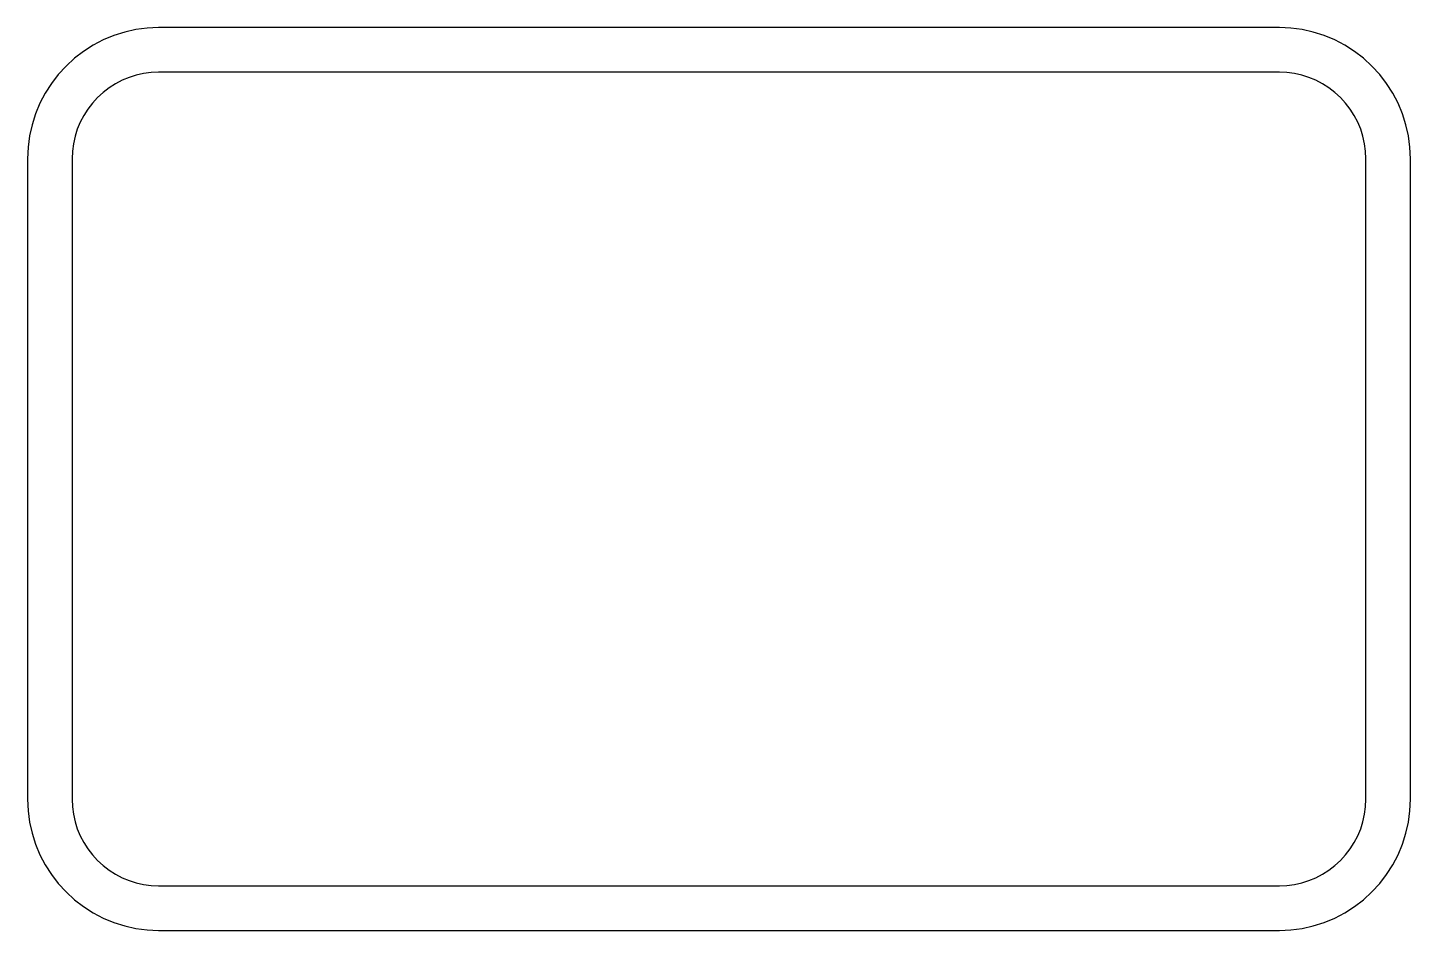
# Model space of a CAD drawing. Header units: metres. Extents: x 0 to 591, y 0 to 386.
import ezdxf

# ---------------------------------------------------------------- set-up
doc = ezdxf.new("R2010")
doc.units = ezdxf.units.M

msp = doc.modelspace()

# ---------------------------------------------------------------- linework, layer by layer
at = {"layer": 'CHANNEL'}
for p, q in [((46.2757, 384.8992), (41.5061, 383.8418)), ((51.1193, 385.5369), (46.2757, 384.8992)), ((56, 385.75), (51.1193, 385.5369)), ((535.05, 385.75), (56, 385.75)), ((539.9307, 385.5369), (535.05, 385.75)), ((544.7743, 384.8992), (539.9307, 385.5369)), ((549.5439, 383.8418), (544.7743, 384.8992)), ((32.3334, 380.5032), (28, 378.2474)), ((36.8469, 382.3728), (32.3334, 380.5032)), ((41.5061, 383.8418), (36.8469, 382.3728)), ((554.2031, 382.3728), (549.5439, 383.8418)), ((558.7166, 380.5032), (554.2031, 382.3728)), ((563.05, 378.2474), (558.7166, 380.5032)), ((20.0039, 372.6485), (16.402, 369.348)), ((23.8797, 375.6225), (20.0039, 372.6485)), ((28, 378.2474), (23.8797, 375.6225)), ((567.1703, 375.6225), (563.05, 378.2474)), ((571.0461, 372.6485), (567.1703, 375.6225)), ((574.648, 369.348), (571.0461, 372.6485)), ((16.402, 369.348), (13.1015, 365.7461)), ((577.9485, 365.7461), (574.648, 369.348)), ((10.1275, 361.8703), (7.5026, 357.75)), ((13.1015, 365.7461), (10.1275, 361.8703)), ((580.9225, 361.8703), (577.9485, 365.7461)), ((583.5474, 357.75), (580.9225, 361.8703)), ((7.5026, 357.75), (5.2468, 353.4166)), ((585.8032, 353.4166), (583.5474, 357.75)), ((3.3772, 348.9031), (1.9082, 344.2439)), ((5.2468, 353.4166), (3.3772, 348.9031)), ((587.6728, 348.9031), (585.8032, 353.4166)), ((589.1418, 344.2439), (587.6728, 348.9031)), ((1.9082, 344.2439), (0.8508, 339.4743)), ((590.1992, 339.4743), (589.1418, 344.2439)), ((0.8508, 339.4743), (0.2131, 334.6307)), ((590.8369, 334.6307), (590.1992, 339.4743)), ((0.2131, 334.6307), (0, 329.75)), ((591.05, 329.75), (590.8369, 334.6307)), ((0, 329.75), (0, 56)), ((591.05, 56), (591.05, 329.75)), ((0, 56), (0.2131, 51.1193)), ((590.8369, 51.1193), (591.05, 56)), ((0.2131, 51.1193), (0.8508, 46.2757)), ((590.1992, 46.2757), (590.8369, 51.1193)), ((0.8508, 46.2757), (1.9082, 41.5061)), ((1.9082, 41.5061), (3.3772, 36.8469)), ((587.6728, 36.8469), (589.1418, 41.5061)), ((589.1418, 41.5061), (590.1992, 46.2757)), ((3.3772, 36.8469), (5.2468, 32.3334)), ((585.8032, 32.3334), (587.6728, 36.8469)), ((5.2468, 32.3334), (7.5026, 28)), ((583.5474, 28), (585.8032, 32.3334)), ((7.5026, 28), (10.1275, 23.8797)), ((10.1275, 23.8797), (13.1015, 20.0039)), ((577.9485, 20.0039), (580.9225, 23.8797)), ((580.9225, 23.8797), (583.5474, 28)), ((13.1015, 20.0039), (16.402, 16.402)), ((574.648, 16.402), (577.9485, 20.0039)), ((16.402, 16.402), (20.0039, 13.1015)), ((20.0039, 13.1015), (23.8797, 10.1275)), ((567.1703, 10.1275), (571.0461, 13.1015)), ((571.0461, 13.1015), (574.648, 16.402)), ((23.8797, 10.1275), (28, 7.5026)), ((28, 7.5026), (32.3334, 5.2468)), ((558.7166, 5.2468), (563.05, 7.5026)), ((563.05, 7.5026), (567.1703, 10.1275)), ((32.3334, 5.2468), (36.8469, 3.3772)), ((36.8469, 3.3772), (41.5061, 1.9082)), ((41.5061, 1.9082), (46.2757, 0.8508)), ((46.2757, 0.8508), (51.1193, 0.2131)), ((51.1193, 0.2131), (56, 0)), ((56, 0), (535.05, 0)), ((535.05, 0), (539.9307, 0.2131)), ((539.9307, 0.2131), (544.7743, 0.8508)), ((544.7743, 0.8508), (549.5439, 1.9082)), ((549.5439, 1.9082), (554.2031, 3.3772)), ((554.2031, 3.3772), (558.7166, 5.2468))]:
    msp.add_line(p, q, dxfattribs=at)
at = {"layer": 'CUT'}
for p, q in [((52.7752, 366.6092), (49.575, 366.1879)), ((56, 366.75), (52.7752, 366.6092)), ((535.05, 366.75), (56, 366.75)), ((538.2748, 366.6092), (535.05, 366.75)), ((541.475, 366.1879), (538.2748, 366.6092)), ((37.5, 361.7929), (34.7777, 360.0586)), ((40.3631, 363.2834), (37.5, 361.7929)), ((43.3453, 364.5186), (40.3631, 363.2834)), ((46.4237, 365.4893), (43.3453, 364.5186)), ((49.575, 366.1879), (46.4237, 365.4893)), ((544.6263, 365.4893), (541.475, 366.1879)), ((547.7047, 364.5186), (544.6263, 365.4893)), ((550.6869, 363.2834), (547.7047, 364.5186)), ((553.55, 361.7929), (550.6869, 363.2834)), ((556.2723, 360.0586), (553.55, 361.7929)), ((29.837, 355.913), (27.6564, 353.5331)), ((32.2169, 358.0936), (29.837, 355.913)), ((34.7777, 360.0586), (32.2169, 358.0936)), ((558.8331, 358.0936), (556.2723, 360.0586)), ((561.213, 355.913), (558.8331, 358.0936)), ((563.3936, 353.5331), (561.213, 355.913)), ((25.6914, 350.9723), (23.9571, 348.25)), ((27.6564, 353.5331), (25.6914, 350.9723)), ((565.3586, 350.9723), (563.3936, 353.5331)), ((567.0929, 348.25), (565.3586, 350.9723)), ((22.4666, 345.3869), (21.2314, 342.4047)), ((23.9571, 348.25), (22.4666, 345.3869)), ((568.5834, 345.3869), (567.0929, 348.25)), ((569.8186, 342.4047), (568.5834, 345.3869)), ((20.2607, 339.3263), (19.5621, 336.175)), ((21.2314, 342.4047), (20.2607, 339.3263)), ((570.7893, 339.3263), (569.8186, 342.4047)), ((571.4879, 336.175), (570.7893, 339.3263)), ((19.1408, 332.9748), (19, 329.75)), ((19.5621, 336.175), (19.1408, 332.9748)), ((571.9092, 332.9748), (571.4879, 336.175)), ((572.05, 329.75), (571.9092, 332.9748)), ((19, 329.75), (19, 56)), ((572.05, 56), (572.05, 329.75)), ((19, 56), (19.1408, 52.7752)), ((571.9092, 52.7752), (572.05, 56)), ((19.1408, 52.7752), (19.5621, 49.575)), ((19.5621, 49.575), (20.2607, 46.4237)), ((570.7893, 46.4237), (571.4879, 49.575)), ((571.4879, 49.575), (571.9092, 52.7752)), ((20.2607, 46.4237), (21.2314, 43.3453)), ((21.2314, 43.3453), (22.4666, 40.3631)), ((568.5834, 40.3631), (569.8186, 43.3453)), ((569.8186, 43.3453), (570.7893, 46.4237)), ((22.4666, 40.3631), (23.9571, 37.5)), ((23.9571, 37.5), (25.6914, 34.7777)), ((565.3586, 34.7777), (567.0929, 37.5)), ((567.0929, 37.5), (568.5834, 40.3631)), ((25.6914, 34.7777), (27.6564, 32.2169)), ((27.6564, 32.2169), (29.837, 29.837)), ((29.837, 29.837), (32.2169, 27.6564)), ((558.8331, 27.6564), (561.213, 29.837)), ((561.213, 29.837), (563.3936, 32.2169)), ((563.3936, 32.2169), (565.3586, 34.7777)), ((32.2169, 27.6564), (34.7777, 25.6914)), ((34.7777, 25.6914), (37.5, 23.9571)), ((37.5, 23.9571), (40.3631, 22.4666)), ((550.6869, 22.4666), (553.55, 23.9571)), ((553.55, 23.9571), (556.2723, 25.6914)), ((556.2723, 25.6914), (558.8331, 27.6564)), ((40.3631, 22.4666), (43.3453, 21.2314)), ((43.3453, 21.2314), (46.4237, 20.2607)), ((46.4237, 20.2607), (49.575, 19.5621)), ((49.575, 19.5621), (52.7752, 19.1408)), ((52.7752, 19.1408), (56, 19)), ((56, 19), (535.05, 19)), ((535.05, 19), (538.2748, 19.1408)), ((538.2748, 19.1408), (541.475, 19.5621)), ((541.475, 19.5621), (544.6263, 20.2607)), ((544.6263, 20.2607), (547.7047, 21.2314)), ((547.7047, 21.2314), (550.6869, 22.4666))]:
    msp.add_line(p, q, dxfattribs=at)

doc.saveas('drawing.dxf')
